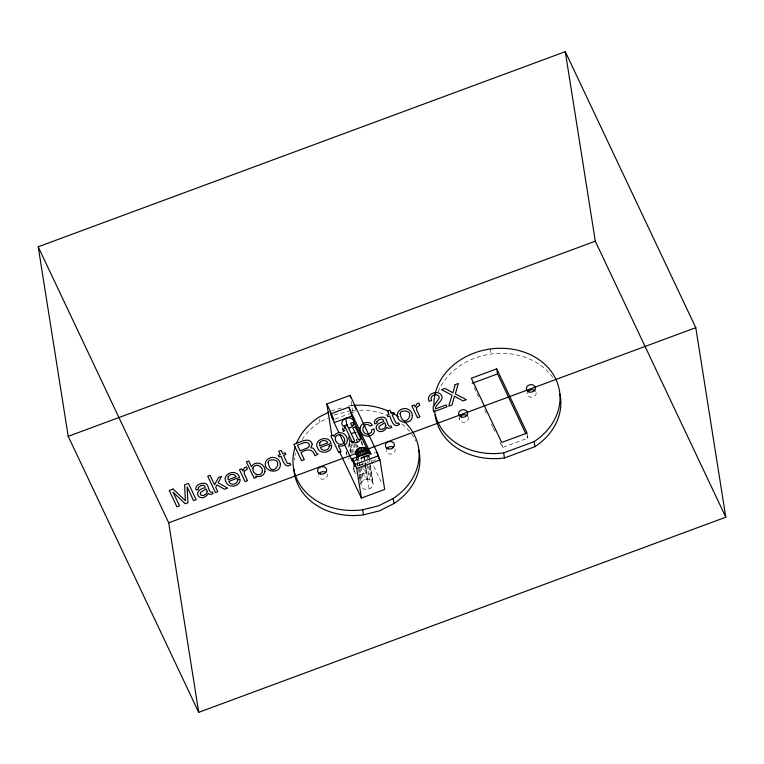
<?xml version="1.0" encoding="UTF-8"?>
<svg xmlns="http://www.w3.org/2000/svg" width="764" height="764" viewBox="0 0 764 764"><rect width="100%" height="100%" fill="white"/><g stroke="black" fill="none" stroke-linecap="round" stroke-linejoin="round"><path stroke-width="0.57" stroke-dasharray="3.82 2.86" d="M360.923 483.822C362.06 478.665 370.234 477.49 372.689 482.208A6.15 5.09 -9 0 1 369.174 488.979A6.15 5.09 -9 0 1 361.257 486.439L360.713 483.02M349.415 450.865L352.376 449.767A6.15 5.09 -9 0 1 355.508 450.025M331.309 410.908L343.666 407.298M302.047 439.52A63.326 52.372 -9 0 1 319.696 422.215L327.966 418.051M350.59 406.037L352.806 405.216M335.234 418.997L349.654 413.658M350.762 413.248L356.31 411.194M342.94 431.498L345.156 430.676M355.346 460.033L375.315 452.641M369.852 455.01L353.541 461.036M358.708 466.021L370.912 461.504M372.02 461.093L377.569 459.04M499.952 442.155L502.483 447.503L527.886 438.097L527.246 434.057M334.174 414.928L349.043 411.204M348.069 458.066L349.177 458.983M356.167 411.156L355.69 410.44M526.874 435.957L527.886 438.097M474.148 387.596L478.703 397.223M484.777 410.058L486.296 413.267M491.347 423.972L492.866 427.181M493.372 428.251L494.891 431.459M370.416 459.288L368.382 454.981L368.726 457.178M370.922 460.367L382.124 484.061M501.996 444.476L502.483 447.503M459.068 417.134L459.393 419.159M368.563 455.038L368.926 457.311M369.107 458.457L369.642 461.867M369.824 463.003L373.071 483.478M369.986 465.142L372.689 482.208M367.78 454.905L368.143 457.178M369.585 466.279L371.925 481.072M366.863 455.124L367.942 461.953M368.659 466.508L370.827 480.155M365.679 455.64L366.032 457.913M367.121 464.741L369.461 479.534M364.323 456.471L367.923 479.229M361.764 441.42L362.489 445.975M364.113 456.213L366.09 468.733M361.573 441.286L362.289 445.832M363.912 456.079L365.173 464.034M365.393 465.085L369.174 488.979M362.728 456.519L363.081 458.792M363.807 463.347L366.328 479.276M361.171 456.91L361.706 460.32M361.888 461.456L362.432 464.875M362.613 466.011L364.772 479.668M351.058 401.205L352.729 411.748M361.21 466.718L363.368 480.375M356.778 439.185L358.039 447.15M356.578 439.042L357.819 447.351M356.645 444.094L357.008 446.377M358.602 458.591L358.965 460.864M359.147 462L362.212 481.349M355.632 444.142L356.167 447.551M357.59 458.629L357.953 460.902M359.032 467.73L361.372 482.523M356.396 455.716L357.294 461.408M357.476 462.545L360.742 482.686M354.286 443.979L355.193 449.662M356.559 457.856L357.094 461.265M357.275 462.401L358.001 466.957M359.08 473.785L359.443 476.058M359.624 477.194L360.341 481.75M352.701 443.54L354.143 452.651M351.153 443.932L352.596 453.033M349.415 440.962L351.402 453.482M353.742 468.275L354.286 471.684M349.587 443.101L351.201 453.338M353.188 465.859L353.904 470.404M349.368 442.843L350.991 453.081M348.021 443.674L348.919 449.366M344.125 427.124L345.032 432.806M343.389 428.48L343.924 431.899M342.625 427.353L343.342 431.899M346.407 451.247L347.305 456.929M342.606 428.346L343.151 431.765M346.388 452.24L346.751 454.523M319.218 419.178L319.696 422.215M490.364 348.995L491.118 354.047M365.717 467.453A6.15 5.09 -9 0 1 359.051 474.664M356.148 473.728A6.15 5.09 -9 0 1 354.401 467.769M359.357 464.522A6.15 5.09 -9 0 1 362.489 464.779M294.159 460.043A63.326 52.372 -9 0 1 294.522 457.77M295.009 455.497A63.326 52.372 -9 0 1 295.611 453.233M352.519 410.64A63.326 52.372 -9 0 1 354.878 410.421M359.615 410.22A63.326 52.372 -9 0 1 385.858 414.766M402.112 424.039A63.326 52.372 -9 0 1 410.87 433.092M411.567 434.047A63.326 52.372 -9 0 1 415.702 441.095M366.691 455.439A6.15 5.09 -9 0 1 360.98 457.56M349.387 405.865A63.326 52.372 -9 0 1 352.892 405.464M394.931 448.774A4.555 3.772 -9 0 1 391.178 454.083A4.555 3.772 -9 0 1 386.212 449.977M327.173 473.861A4.555 3.772 -9 0 1 324.003 479.057A4.555 3.772 -9 0 1 318.426 476.048M438.125 391.875A63.326 52.372 -9 0 1 493.181 353.799A63.326 52.372 -9 0 1 553.833 379.116M468.141 416.972A4.555 3.772 -9 0 1 464.378 422.282A4.555 3.772 -9 0 1 459.422 418.175M536.175 392.83A4.555 3.772 -9 0 1 531.543 397.242A4.555 3.772 -9 0 1 527.179 393.088"/><path stroke-width="1.15" d="M368.191 453.759C369.642 444.505 353.274 446.195 356.215 454.58A6.15 5.09 -9 0 0 358.077 456.624M376.289 452.546L376.853 452.775M339.483 451.753L361.382 498.071L384.674 489.447L380.004 459.957L378.486 455.812A5.711 0.754 69.7 0 0 376.881 451.916L350.132 395.351L326.839 403.975L331.385 413.582L348.747 407.155A5.711 0.754 69.7 0 1 351.058 413.677L351.497 416.17L344.373 419.006A6.15 5.09 -9 0 0 342.262 425.07L345.49 427.744M329.236 411.949L318.894 417.154A63.326 52.372 -9 0 0 296.375 443.674M404.71 421.986A63.326 52.372 -9 0 1 393.173 498.491L378.696 505.778L362.68 509.779A63.326 52.372 -9 0 1 295.162 447.036M418.748 449.767A63.326 52.372 -9 0 1 393.976 503.552L379.498 510.829L363.483 514.841A63.326 52.372 -9 0 1 293.882 469.249M38.2 246.801L565.284 51.666L695.784 327.68L725.8 517.199L198.716 712.334L68.216 436.32L38.2 246.801L168.701 522.815L198.716 712.334M68.216 436.32L595.299 241.185L565.284 51.666M496.734 368.85L471.331 378.256L501.681 442.452L527.084 433.045L496.734 368.85L497.536 373.911L525.861 433.818M472.123 383.318L497.536 373.911M168.701 522.815L695.784 327.68M352.366 458.696L369.738 452.269M339.741 434.468L352.481 461.427L352.261 459.995A5.711 0.754 69.7 0 1 352.873 459.25A5.711 0.754 69.7 0 1 355.193 464.436L378.486 455.812M361.401 498.166L356.712 468.58L380.004 459.957M434.449 410.726A63.307 52.363 -9 0 0 503.667 452.88L534.141 441.602L534.943 446.663L504.46 457.961A63.326 52.372 -9 0 1 435.06 414.651M338.719 432.309L334.126 422.607L345.72 418.319M348.623 428.002C354.792 427.487 355.384 419.971 351.497 416.17M378.495 458.457L378.6 457.225M354.057 404.844L356.053 409.38M361.21 439.004L359.911 434.458A6.15 5.09 -9 0 0 358.803 433.551M595.299 241.185L725.8 517.199M348.747 407.155L370.951 454.112A5.711 0.754 69.7 0 0 369.518 452.794L369.604 453.453M347.037 426.264L345.777 418.3L347.333 417.908A6.15 5.09 -9 0 1 353.694 420.84L368.964 453.147M377.149 453.329L377.473 454.026M377.798 454.819L378.381 456.48M355.193 464.436L356.712 468.58M393.173 498.491L393.976 503.552M366.882 449.213L367.599 453.768M365.775 448.306L366.682 453.988M364.418 447.675L365.498 454.504M362.881 447.37L364.142 455.334M361.286 447.417L362.547 455.382M359.729 447.809L360.99 455.774M350.132 395.351L350.504 397.691M358.326 448.516L359.586 456.48M353.694 420.84L354.057 423.113M357.16 449.49L358.421 457.455M356.33 450.664L357.409 457.493M355.881 451.963L356.597 456.519M362.68 509.779L363.483 514.841M334.126 422.607L333.878 421.05A5.711 0.754 69.7 0 0 331.385 413.582M326.839 403.975L331.843 435.604M503.667 452.909L504.46 457.961M360.675 435.595A6.15 5.09 -9 0 1 357.16 442.366A6.15 5.09 -9 0 1 349.234 439.825L348.861 438.546A6.15 5.09 -9 0 1 349.358 435.919M351.344 433.761A6.15 5.09 -9 0 1 355.909 432.615M354.076 405.369A63.326 52.372 -9 0 1 388.398 411.099M390.566 412.121A63.326 52.372 -9 0 1 398.56 416.896M367.646 450.349A6.15 5.09 -9 0 1 367.981 452.966M386.546 449.012A4.555 3.772 -9 0 1 393.546 447.265M318.789 474.1A4.555 3.772 -9 0 1 325.789 472.343M559.945 393.995A63.326 52.372 -9 0 1 534.943 446.663M433.942 405.054A63.307 52.363 -9 0 1 525.04 352.471A63.307 52.363 -9 0 1 534.131 441.592M460.367 416.332A4.555 3.772 -9 0 1 467.568 416.132M527.513 392.123A4.555 3.772 -9 0 1 535.325 391.044M280.359 464.34C280.655 475.198 261.851 472.056 265.786 461.637A6.484 5.367 -9 0 1 268.517 458.667C273.178 455.506 280.111 458.543 280.359 464.34M412.359 415.473C412.656 426.331 393.852 423.189 397.786 412.77A6.484 5.367 -9 0 1 400.517 409.791C405.187 406.639 412.111 409.676 412.359 415.473M237.614 479.973C237.871 484.615 230.241 485.914 228.78 481.387L239.485 477.424C237.289 468.189 221.388 473.308 225.953 481.96C228.426 488.96 241.013 486.592 240.03 479.085L237.614 479.973M268.107 462.382C271.401 481.549 287.044 456.786 269.711 460.243A3.591 2.97 -9 0 0 268.107 462.382M329.236 446.052C329.494 450.693 321.864 451.992 320.402 447.475L331.108 443.512C328.902 434.267 313.011 439.396 317.576 448.038C320.04 455.038 332.636 452.67 331.652 445.164L329.236 446.052M400.107 413.515C403.402 432.682 419.054 407.919 401.711 411.376A3.591 2.97 -9 0 0 400.107 413.515M360.13 427.792C359.013 434.792 368.343 439.147 373.052 433.904A5.396 4.46 -9 0 0 374.36 431.192L374.112 428.881L371.724 429.769L371.476 432.309L368.449 434.229A3.237 2.684 -9 0 1 365.918 433.818C359.319 430.972 364.676 420.401 369.977 426.073L372.364 425.195C369.604 420.143 361.038 422.54 360.13 427.792M312.266 444.285L310.833 447.828C315.16 447.102 314.768 453.195 318.044 454.16L314.892 455.755C313.049 448.506 306.431 448.735 300.978 452.68L304.292 459.68L301.579 460.682L293.853 444.361C298.657 442.986 309.812 435.7 312.266 444.285M252.913 468.332C251.891 473.584 259.989 477.691 262.224 472.104C263.809 466.441 254.966 462.019 252.913 468.332M207.206 491.405C207.216 494.241 203.405 496.466 200.913 495.139L200.168 493.343L200.703 492.35L206.165 488.893L207.206 491.405M385.791 425.29C385.81 428.126 381.99 430.342 379.507 429.024L378.763 427.229L379.288 426.236L384.75 422.778L385.791 425.29M435.461 407.575L435.384 408.921L446.052 404.977L446.95 406.868L433.541 411.834L433.102 406.916L439.329 397.948C438.908 392.066 428.451 395.303 431.66 400.46L429.158 401.387C425.653 394.912 435.957 389.955 440.541 394.043C445.536 399.028 437.103 403.287 435.461 407.575M353.025 460.902C354.687 469.745 357.38 467.339 353.025 460.902M347.324 440.37C347.41 444.753 341.966 447.398 338.271 445.536L341.145 451.61L338.691 452.517L330.841 435.929L333.228 435.041L333.983 436.626C336.714 429.33 347.945 432.987 347.324 440.37M335.501 437.237C333.83 442.528 341.814 447.523 344.468 441.85C346.216 436.664 338.194 431.469 335.501 437.237M198.353 487.556L198.42 489.161L196.128 490.01C194.151 485.044 201.667 482.552 205.411 483.431C209.403 484.443 208.028 494.069 212.43 492.016L213.137 493.487L211.532 494.318L209.346 494.27L208.4 493.324C201.62 504.441 189.854 491.357 205.01 487.738L205.048 486.362L203.453 485.207L200.684 485.694L198.353 487.556M376.938 421.432L377.005 423.046L374.713 423.886C372.736 418.93 380.252 416.437 384.005 417.316C387.997 418.328 386.613 427.955 391.025 425.901L391.722 427.372L390.127 428.203L387.94 428.155L386.995 427.21C380.205 438.326 368.439 425.242 383.595 421.623L383.643 420.248L382.048 419.092L379.269 419.579L376.938 421.432M309.535 445.584L308.016 447.723L300.109 450.836L297.473 445.25C300.5 444.132 308.694 439.281 309.535 445.584M244.241 471.235L244.299 473.842L247.536 480.69L245.082 481.597L239.457 469.698L241.787 468.829L242.761 470.891L244.375 467.816L246.466 466.852L247.46 468.962L244.241 471.235M416.619 407.422L416.686 410.029L419.923 416.867L417.469 417.784L411.844 405.875L414.174 405.016L415.148 407.069L416.752 403.994L418.844 403.039L419.847 405.149L416.619 407.422M264.879 471.35C264.545 475.552 259.197 477.892 255.673 475.886L256.389 477.414L254.126 478.245L246.38 461.867L248.768 460.988L251.576 466.909C254.679 459.584 266.149 463.777 264.879 471.35M228.111 476.803L228.092 479.773L236.21 476.774C234.72 473.489 229.658 473.747 228.111 476.803M319.734 442.881L319.715 445.861L327.832 442.853C326.343 439.577 321.281 439.835 319.734 442.881M455.096 384.664L452.976 392.791L444.906 388.437L441.506 389.697L451.992 395.169L448.774 406.19L452.049 404.977L454.427 396.21L463.003 400.919L466.374 399.677L455.363 393.918L458.324 383.471L455.096 384.664M330.621 413.429L333.018 419.818L330.621 413.429M218.485 477.462L214.579 484.844L210.09 475.37L207.732 476.239L215.458 492.57L217.816 491.691L215.696 487.222L217.033 484.93L224.425 489.246L227.567 488.081L218.141 482.819L221.627 476.297L218.485 477.462M290.702 464.713C284.991 469.22 282.594 459.995 281.037 456.223L279.051 456.958L278.287 455.325L280.264 454.59L278.688 451.266L281.171 450.349L282.747 453.673L285.077 452.804L285.851 454.437L283.52 455.306L287.188 463.07L288.104 463.71L289.957 463.127L290.702 464.713M399.4 424.469C393.689 428.976 391.302 419.751 389.736 415.979L387.759 416.714L386.985 415.081L388.962 414.346L387.386 411.022L389.869 410.106L391.445 413.429L393.775 412.57L394.549 414.203L392.218 415.062L395.886 422.826L396.803 423.476L398.655 422.893L399.4 424.469M173.122 489.055L169.236 490.498L176.952 506.819L179.55 505.864L172.97 492.121L185.232 503.753L187.925 502.76L187.132 486.878L193.588 500.659L196.167 499.704L188.441 483.383L184.602 484.806L185.404 500.726L173.122 489.055M346.98 424.688L344.526 425.605L352.242 441.926L354.697 441.019L346.98 424.688M353.159 422.406L350.666 423.332L351.736 425.596L354.229 424.669L353.159 422.406M355.279 426.885L352.777 427.811L358.383 439.653L360.875 438.727L355.279 426.885M320.297 473.919A4.555 3.772 -9 0 0 326.648 469.745A4.555 3.772 -9 0 0 319.467 467.444A4.555 3.772 -9 0 0 320.297 473.919M388.055 448.831A4.555 3.772 -9 0 0 394.405 444.667A4.555 3.772 -9 0 0 387.224 442.356A4.555 3.772 -9 0 0 388.055 448.831M461.255 417.029A4.555 3.772 -9 0 0 467.616 412.856A4.555 3.772 -9 0 0 460.425 410.554A4.555 3.772 -9 0 0 461.255 417.029M529.022 391.942A4.555 3.772 -9 0 0 535.373 387.778A4.555 3.772 -9 0 0 528.191 385.467A4.555 3.772 -9 0 0 529.022 391.942"/></g></svg>
